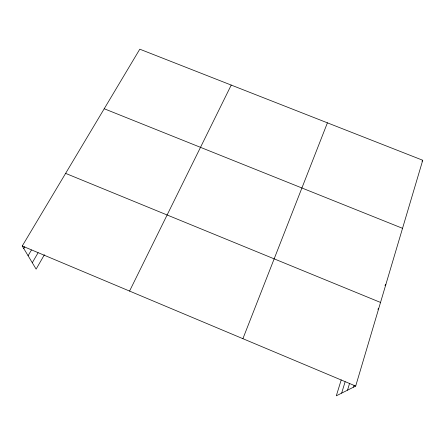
<?xml version="1.0" encoding="UTF-8"?>
<svg xmlns="http://www.w3.org/2000/svg" width="445" height="445" viewBox="0 0 445 445"><rect width="100%" height="100%" fill="white"/><g stroke="black" fill="none" stroke-linecap="round" stroke-linejoin="round"><path stroke-width="0.67" d="M341.22 379.897L336.309 395.816L355.694 386.071L422.75 160.261L139.791 49.184L22.25 245.99L36.123 269.119L44.389 254.757M353.591 387.128L354.142 385.287M347.517 390.182L349.492 383.64M341.654 393.13L345.131 381.754M242.903 338.69L327.414 122.837M129.567 291.075L231.228 85.078M32.29 262.728L38.086 252.76M28.091 255.725L31.445 250.023M23.752 248.488L24.792 246.736M421.955 161.246L422.75 160.261M384.936 285.362L385.843 284.555M377.833 309.242L378.723 308.519M104.219 108.747L402.541 228.318M65.615 173.378L380.531 302.444M22.25 245.99L355.694 386.071"/></g></svg>
